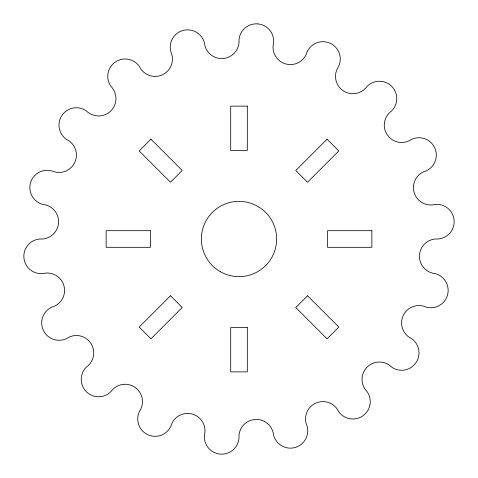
<?xml version="1.0" encoding="UTF-8"?>
<svg xmlns="http://www.w3.org/2000/svg" width="478" height="478" viewBox="0 0 478 478"><rect width="100%" height="100%" fill="white"/><g stroke="black" fill="none" stroke-linecap="round" stroke-linejoin="round"><path stroke-width="0.72" d="M150.917 139.17L139.17 150.917L170.491 182.238L182.238 170.491L150.917 139.17M170.491 295.762L139.17 327.083L150.917 338.83L182.238 307.509L170.491 295.762M327.083 139.17L295.762 170.491L307.509 182.238L338.83 150.917L327.083 139.17M307.509 295.762L295.762 307.509L327.083 338.83L338.83 327.083L307.509 295.762M247.305 106.128L230.695 106.128L230.695 150.421L247.305 150.421L247.305 106.128M150.421 230.695L106.128 230.695L106.128 247.305L150.421 247.305L150.421 230.695M371.872 230.695L327.579 230.695L327.579 247.305L371.872 247.305L371.872 230.695M247.305 327.579L230.695 327.579L230.695 371.872L247.305 371.872L247.305 327.579M257.821 23.9A17.369 17.369 0 0 0 239 39.692A17.369 17.369 0 0 1 223.208 58.507A17.369 17.369 0 0 1 204.393 42.721A17.369 17.369 0 0 0 183.116 30.437A17.369 17.369 0 0 0 170.831 51.714A17.369 17.369 0 0 1 162.43 74.795A17.369 17.369 0 0 1 139.343 66.394A17.369 17.369 0 0 0 115.15 62.128A17.369 17.369 0 0 0 110.884 86.321A17.369 17.369 0 0 1 110.884 110.884A17.369 17.369 0 0 1 86.321 110.884A17.369 17.369 0 0 0 62.128 115.15A17.369 17.369 0 0 0 66.394 139.343A17.369 17.369 0 0 1 74.795 162.43A17.369 17.369 0 0 1 51.714 170.831A17.369 17.369 0 0 0 30.437 183.116A17.369 17.369 0 0 0 42.721 204.393A17.369 17.369 0 0 1 58.507 223.208A17.369 17.369 0 0 1 39.692 239A17.369 17.369 0 0 0 23.9 257.821A17.369 17.369 0 0 0 42.721 273.607A17.369 17.369 0 0 1 63.992 285.892A17.369 17.369 0 0 1 51.714 307.169A17.369 17.369 0 0 0 43.307 330.25A17.369 17.369 0 0 0 66.394 338.657A17.369 17.369 0 0 1 90.587 342.923A17.369 17.369 0 0 1 86.321 367.116A17.369 17.369 0 0 0 86.321 391.679A17.369 17.369 0 0 0 110.884 391.679A17.369 17.369 0 0 1 135.077 387.413A17.369 17.369 0 0 1 139.343 411.606A17.369 17.369 0 0 0 147.75 434.693A17.369 17.369 0 0 0 170.831 426.286A17.369 17.369 0 0 1 192.108 414.008A17.369 17.369 0 0 1 204.393 435.279A17.369 17.369 0 0 0 220.179 454.1A17.369 17.369 0 0 0 239 438.308A17.369 17.369 0 0 1 254.792 419.493A17.369 17.369 0 0 1 273.607 435.279A17.369 17.369 0 0 0 294.884 447.563A17.369 17.369 0 0 0 307.169 426.286A17.369 17.369 0 0 1 315.57 403.205A17.369 17.369 0 0 1 338.657 411.606A17.369 17.369 0 0 0 362.85 415.872A17.369 17.369 0 0 0 367.116 391.679A17.369 17.369 0 0 1 367.116 367.116A17.369 17.369 0 0 1 391.679 367.116A17.369 17.369 0 0 0 415.872 362.85A17.369 17.369 0 0 0 411.606 338.657A17.369 17.369 0 0 1 403.205 315.57A17.369 17.369 0 0 1 426.286 307.169A17.369 17.369 0 0 0 447.563 294.884A17.369 17.369 0 0 0 435.279 273.607A17.369 17.369 0 0 1 419.493 254.792A17.369 17.369 0 0 1 438.308 239A17.369 17.369 0 0 0 454.1 220.179A17.369 17.369 0 0 0 435.279 204.393A17.369 17.369 0 0 1 414.008 192.108A17.369 17.369 0 0 1 426.286 170.831A17.369 17.369 0 0 0 434.693 147.75A17.369 17.369 0 0 0 411.606 139.343A17.369 17.369 0 0 1 387.413 135.077A17.369 17.369 0 0 1 391.679 110.884A17.369 17.369 0 0 0 391.679 86.321A17.369 17.369 0 0 0 367.116 86.321A17.369 17.369 0 0 1 342.923 90.587A17.369 17.369 0 0 1 338.657 66.394A17.369 17.369 0 0 0 330.25 43.307A17.369 17.369 0 0 0 307.169 51.714A17.369 17.369 0 0 1 285.892 63.992A17.369 17.369 0 0 1 273.607 42.721A17.369 17.369 0 0 0 257.821 23.9M220.179 271.606A37.648 37.648 0 0 0 276.648 239A37.648 37.648 0 0 0 220.179 206.394A37.648 37.648 0 0 0 220.179 271.606"/></g></svg>
